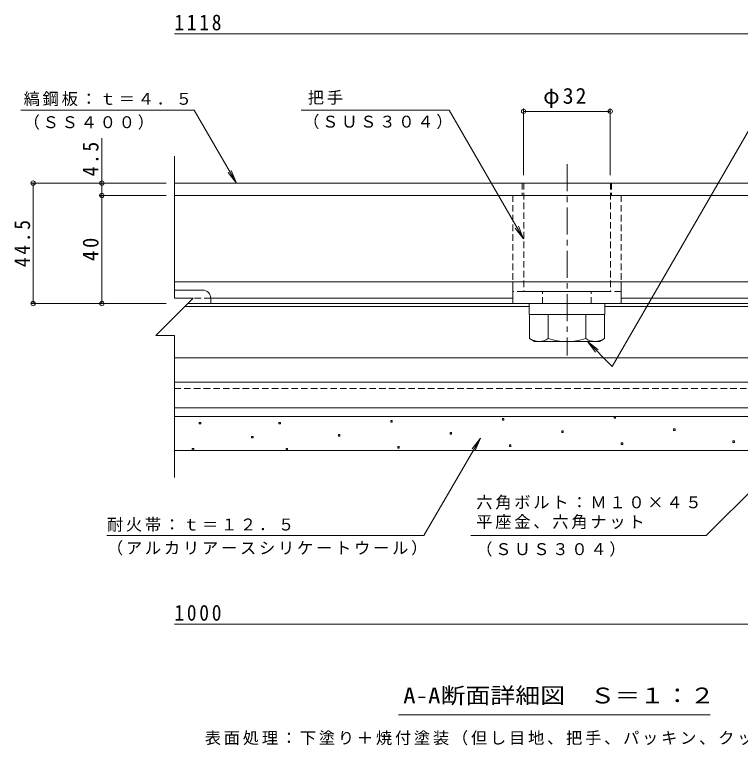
# Model space of a CAD drawing. Units: millimetres on the paper, enlarged 10 times, with parts at other scales. Extents: x -2336 to 2730, y -1962 to 1921.
# Drawn here: x -2336 to -996, y -1676 to -327 of the extents above; entities that cross this region are included whole.
import ezdxf
from ezdxf.enums import TextEntityAlignment as Align

# ---------------------------------------------------------------- set-up
doc = ezdxf.new("R2010")
doc.units = ezdxf.units.MM
doc.header["$LTSCALE"] = 10
doc.header["$PDMODE"] = 32
doc.header["$PDSIZE"] = 8
doc.linetypes.add('CHAIN1', pattern=[8, 5, -1, 1, -1])
doc.linetypes.add('DASHED1', pattern=[1.8, 1.2, -0.6])
for name, color, linetype, lineweight in [('D-2', 7, 'Continuous', 9), ('D-3', 5, 'Continuous', 5), ('D-4', 4, 'Continuous', 9), ('D-5', 7, 'Continuous', 9), ('D-6', 6, 'Continuous', 9), ('D-7', 5, 'Continuous', 5), ('D-8', 5, 'Continuous', 5), ('D-9', 134, 'Continuous', 5), ('D-B', 2, 'Continuous', 9), ('D-C', 5, 'Continuous', 9), ('D-F', 7, 'Continuous', 9)]:
    doc.layers.add(name, color=color, linetype=linetype, lineweight=lineweight)
doc.styles.add('ＭＳ ゴシック', font='')
doc.styles.get('ＭＳ ゴシック').set_extended_font_data('MS Gothic')

msp = doc.modelspace()

# ---------------------------------------------------------------- linework, layer by layer
at = {"layer": 'D-2'}
for p, q in [((-343.66, -362.36), (-2040.91, -362.36)), ((-2324.45, -503.38), (-2004.63, -503.38)), ((-1926.42, -638.13), (-2004.63, -503.38)), ((-1533.57, -503.38), (-1806.83, -503.38)), ((-1396.41, -623.13), (-1396.41, -500.51)), ((-1396.41, -505.51), (-1236.41, -505.51)), ((-1236.41, -623.13), (-1236.41, -500.51)), ((-1232.78, -976.41), (-959.68, -503.38)), ((-1926.42, -638.13), (-1941.68, -618.33)), ((-1926.42, -638.13), (-1936.04, -615.05)), ((-1396.41, -740.95), (-1405.98, -717.85)), ((-1278.56, -930.63), (-1263.34, -950.46))]:
    msp.add_line(p, q, dxfattribs=at)
at = {"layer": 'D-2', "color": 3}
for p, q in [((-408.66, -638.13), (-2040.91, -638.13)), ((-2040.91, -660.63), (-408.66, -660.63))]:
    msp.add_line(p, q, dxfattribs=at)
at = {"layer": 'D-2', "color": 3, "linetype": 'DASHED1'}
for p, q in [((-1398.91, -638.13), (-1398.91, -660.63)), ((-1233.91, -638.13), (-1233.91, -660.63))]:
    msp.add_line(p, q, dxfattribs=at)
at = {"layer": 'D-2'}
for points in [[(-1533.57, -503.38), (-1396.41, -740.95), (-1411.63, -721.11)], [(-1232.78, -976.41), (-1278.56, -930.63), (-1258.73, -945.85)]]:
    msp.add_lwpolyline(points, dxfattribs=at)
for p in [(-1396.41, -505.51), (-1236.41, -505.51)]:
    msp.add_point(p, dxfattribs=at)
at = {"layer": 'D-3', "color": 6, "lineweight": 9}
for p, q in [((-2021.66, -865.63), (-1386.16, -865.63)), ((-1246.16, -865.63), (-388.66, -865.63)), ((-2040.91, -960.63), (-937.74, -960.63))]:
    msp.add_line(p, q, dxfattribs=at)
at = {"layer": 'D-4'}
for p, q in [((-638.72, -1052.98), (-2040.91, -1052.98)), ((-2040.91, -1069.13), (-817, -1069.13)), ((-814.13, -1131.63), (-2040.91, -1131.63))]:
    msp.add_line(p, q, dxfattribs=at)
at = {"layer": 'D-4', "color": 2}
for points in [[(-1641.68, -1079.33), (-1641.68, -1076.32), (-1638.68, -1076.32), (-1638.68, -1079.33)], [(-1435.55, -1075.86), (-1435.55, -1072.86), (-1432.55, -1072.86), (-1432.55, -1075.86)], [(-1229.43, -1072.39), (-1229.43, -1069.39), (-1226.43, -1069.39), (-1226.43, -1072.39)], [(-1992.01, -1082.79), (-1992.01, -1079.79), (-1995.01, -1079.79), (-1995.01, -1082.79)], [(-1847.8, -1082.79), (-1847.8, -1079.79), (-1844.8, -1079.79), (-1844.8, -1082.79)], [(-1119.89, -1094.8), (-1119.89, -1091.8), (-1116.89, -1091.8), (-1116.89, -1094.8)], [(-1895.41, -1108.67), (-1895.41, -1105.67), (-1898.41, -1105.67), (-1898.41, -1108.67)], [(-1738.27, -1105.21), (-1738.27, -1102.21), (-1735.27, -1102.21), (-1735.27, -1105.21)], [(-1532.15, -1101.74), (-1532.15, -1098.74), (-1529.14, -1098.74), (-1529.14, -1101.74)], [(-1326.02, -1098.27), (-1326.02, -1095.27), (-1323.02, -1095.27), (-1323.02, -1098.27)], [(-1216.49, -1120.69), (-1216.49, -1117.69), (-1213.49, -1117.69), (-1213.49, -1120.69)], [(-1010.36, -1117.22), (-1010.36, -1114.22), (-1007.36, -1114.22), (-1007.36, -1117.22)], [(-2004.95, -1131.09), (-2004.95, -1128.09), (-2007.95, -1128.09), (-2007.95, -1131.09)], [(-1834.86, -1131.09), (-1834.86, -1128.09), (-1831.86, -1128.09), (-1831.86, -1131.09)], [(-1628.74, -1127.62), (-1628.74, -1124.62), (-1625.74, -1124.62), (-1625.74, -1127.62)], [(-1422.61, -1124.15), (-1422.61, -1121.15), (-1419.61, -1121.15), (-1419.61, -1124.15)]]:
    msp.add_lwpolyline(points, close=True, dxfattribs=at)
at = {"layer": 'D-5'}
for p, q in [((-1580.19, -1289.01), (-1476.11, -1108.73)), ((-1476.11, -1108.73), (-1491.33, -1128.56)), ((-1476.11, -1108.73), (-1485.67, -1131.82)), ((-1059.52, -1289.01), (-937.66, -1167.15)), ((-1493.87, -1289.01), (-1059.52, -1289.01)), ((-1052.29, -1620.19), (-1627.29, -1620.19))]:
    msp.add_line(p, q, dxfattribs=at)
at = {"layer": 'D-6'}
for p, q in [((-1416.41, -860.63), (-2016.66, -860.63)), ((-388.66, -860.63), (-1216.41, -860.63))]:
    msp.add_line(p, q, dxfattribs=at)
at = {"layer": 'D-7', "linetype": 'DASHED1'}
for p, q in [((-1416.41, -660.63), (-1416.41, -820.63)), ((-1216.41, -660.63), (-1216.41, -820.63)), ((-1216.41, -838.13), (-1416.41, -838.13)), ((-1361.41, -860.63), (-1361.41, -838.13)), ((-1271.41, -860.63), (-1271.41, -838.13))]:
    msp.add_line(p, q, dxfattribs=at)
at = {"layer": 'D-7'}
for p, q in [((-1416.41, -820.63), (-1416.41, -860.63)), ((-1216.41, -820.63), (-1216.41, -860.63)), ((-1216.41, -860.63), (-1416.41, -860.63))]:
    msp.add_line(p, q, dxfattribs=at)
at = {"layer": 'D-8'}
for p, q in [((-2040.91, -660.63), (-458.66, -660.63)), ((-1416.41, -850.63), (-1973.66, -850.63)), ((-658.66, -850.63), (-1216.41, -850.63))]:
    msp.add_line(p, q, dxfattribs=at)
at = {"layer": 'D-8', "linetype": 'DASHED1'}
msp.add_line((-1973.66, -850.63), (-2006.66, -850.63), dxfattribs=at)
at = {"layer": 'D-9'}
for p, q in [((-2040.91, -835.63), (-1988.66, -835.63)), ((-1973.66, -860.63), (-2016.66, -860.63)), ((-1973.66, -850.63), (-1973.66, -860.63))]:
    msp.add_line(p, q, dxfattribs=at)
msp.add_arc((-1988.66, -850.63), 15, 0, 90, dxfattribs=at)
at = {"layer": 'D-B', "color": 4}
for p, q in [((-2040.91, -660.63), (-483.66, -660.63)), ((-483.66, -820.63), (-2040.91, -820.63))]:
    msp.add_line(p, q, dxfattribs=at)
at = {"layer": 'D-B', "color": 7}
msp.add_line((-2040.91, -1005.63), (-614.72, -1005.63), dxfattribs=at)
at = {"layer": 'D-B', "color": 7, "linetype": 'DASHED1'}
msp.add_line((-2040.91, -1017.13), (-614.72, -1017.13), dxfattribs=at)
at = {"layer": 'D-C', "color": 2, "linetype": 'CHAIN1'}
msp.add_line((-1316.16, -602.95), (-1316.16, -956.26), dxfattribs=at)
at = {"layer": 'D-C', "color": 2, "linetype": 'DASHED1'}
for p, q in [((-1396.16, -638.13), (-1396.16, -838.13)), ((-1236.16, -638.13), (-1396.16, -638.13)), ((-1236.16, -638.13), (-1236.16, -838.13)), ((-1396.16, -838.13), (-1236.16, -838.13))]:
    msp.add_line(p, q, dxfattribs=at)
at = {"layer": 'D-C', "color": 134, "lineweight": 5}
for p, q in [((-1386.16, -860.63), (-1246.16, -860.63)), ((-1246.16, -860.63), (-1246.16, -880.63))]:
    msp.add_line(p, q, dxfattribs=at)
at = {"layer": 'D-C', "linetype": 'DASHED1', "lineweight": 5}
msp.add_line((-1246.88, -880.63), (-1385.44, -880.63), dxfattribs=at)
at = {"layer": 'D-C', "lineweight": 5}
for p, q in [((-1385.44, -880.63), (-1385.44, -925.27)), ((-1350.8, -925.27), (-1350.8, -880.63)), ((-1281.52, -925.27), (-1281.52, -880.63)), ((-1246.88, -925.27), (-1246.88, -880.63)), ((-1376.16, -930.63), (-1385.44, -925.27)), ((-1376.16, -930.63), (-1256.16, -930.63)), ((-1256.16, -930.63), (-1246.88, -925.27))]:
    msp.add_line(p, q, dxfattribs=at)
at = {"layer": 'D-C', "color": 134, "lineweight": 5}
msp.add_lwpolyline([(-1386.16, -860.63), (-1386.16, -880.63), (-1246.16, -880.63)], dxfattribs=at)
at = {"layer": 'D-C', "lineweight": 5}
for centre, radius, start, end in [((-1365, -889.85), 40.89, 240, 265.61574), ((-1369.21, -896.46), 34.18, 271.81354, 302.57069), ((-1316.16, -815.98), 114.64, 252.41203, 287.58795), ((-1263.12, -896.46), 34.18, 237.42929, 268.18645), ((-1267.33, -889.85), 40.89, 274.38425, 299.99998)]:
    msp.add_arc(centre, radius, start, end, dxfattribs=at)
at = {"layer": 'D-F'}
for p, q in [((-2174.55, -638.13), (-2174.55, -554.92)), ((-2040.91, -588.13), (-2040.91, -850.47)), ((-2304.79, -638.13), (-2055.91, -638.13)), ((-2301.79, -860.63), (-2301.79, -638.13)), ((-2174.55, -660.63), (-2174.55, -638.13)), ((-2055.91, -660.63), (-2179.55, -660.63)), ((-2174.55, -860.63), (-2174.55, -660.63)), ((-2304.79, -860.63), (-2055.91, -860.63)), ((-2040.91, -919.28), (-2075.31, -919.28)), ((-2040.91, -919.28), (-2040.91, -1181.63)), ((-2165.43, -1289.01), (-1580.19, -1289.01)), ((-638.67, -1452.52), (-2040.91, -1452.52))]:
    msp.add_line(p, q, dxfattribs=at)
msp.add_lwpolyline([(-2040.91, -850.47), (-2006.5, -850.47), (-2075.31, -919.28)], dxfattribs=at)
for p in [(-2301.79, -638.13), (-2174.55, -638.13), (-2174.55, -660.63), (-2301.79, -860.63), (-2174.55, -860.63)]:
    msp.add_point(p, dxfattribs=at)

# ---------------------------------------------------------------- texts
at = {"layer": 'D-2', "color": 2, "char_height": 29.33, "attachment_point": 7, "style": 'ＭＳ ゴシック'}
for s, insert in [('\\T1.28;\\W0.9;1118', (-2040.91, -356.36)), ('\\T1.19;φ32', (-1360.16, -499.51))]:
    msp.add_mtext(s, dxfattribs=dict(at, insert=insert))
at = {"layer": 'D-2', "char_height": 21.99, "attachment_point": 7, "style": 'ＭＳ ゴシック'}
for s, insert in [('\\T1.17;縞鋼板：ｔ＝４．５', (-2319.11, -495.83)), ('\\T1.17;把手', (-1794.73, -493.54)), ('\\T1.17;（ＳＳ４００）', (-2319.11, -539.49)), ('\\T1.17;（ＳＵＳ３０４）', (-1803.14, -538.44))]:
    msp.add_mtext(s, dxfattribs=dict(at, insert=insert))
at = {"layer": 'D-5', "color": 2, "style": 'ＭＳ ゴシック', "width": 1.15}
msp.add_text('A-A断面詳細図\u3000Ｓ＝１：２', height=29.33, dxfattribs=at).set_placement((-1618.54, -1607.69), align=Align.BOTTOM_LEFT)
at = {"layer": 'D-5', "char_height": 21.99, "attachment_point": 7, "style": 'ＭＳ ゴシック'}
for s, insert in [('\\T1.17;六角ボルト：Ｍ１０×４５', (-1483.72, -1241.02)), ('\\T1.17;耐火帯：ｔ＝１２．５', (-2165.43, -1281.89)), ('\\T1.17;平座金、六角ナット', (-1483.72, -1276.99)), ('\\T1.17;（アルカリアースシリケートウール）', (-2165.43, -1325.69)), ('\\T1.17;（ＳＵＳ３０４）', (-1483.72, -1327.82)), ('\\T1.17;表面処理：下塗り＋焼付塗装（但し目地、把手、パッキン、クッション材を除く）', (-1984.79, -1676.32))]:
    msp.add_mtext(s, dxfattribs=dict(at, insert=insert))
at = {"layer": 'D-F', "color": 2, "char_height": 29.33, "attachment_point": 7, "rotation": 90, "style": 'ＭＳ ゴシック'}
for s, insert in [('\\T1.27;\\W0.9;4.5', (-2180.55, -625.42)), ('\\T1.28;\\W0.9;44.5', (-2306.79, -793.13)), ('\\T1.27;\\W0.95;40', (-2180.55, -781.88))]:
    msp.add_mtext(s, dxfattribs=dict(at, insert=insert))
at = {"layer": 'D-F', "color": 2, "insert": (-2040.91, -1446.52), "char_height": 29.33, "attachment_point": 7, "style": 'ＭＳ ゴシック'}
msp.add_mtext('\\T1.28;\\W0.9;1000', dxfattribs=at)

doc.saveas('drawing.dxf')
